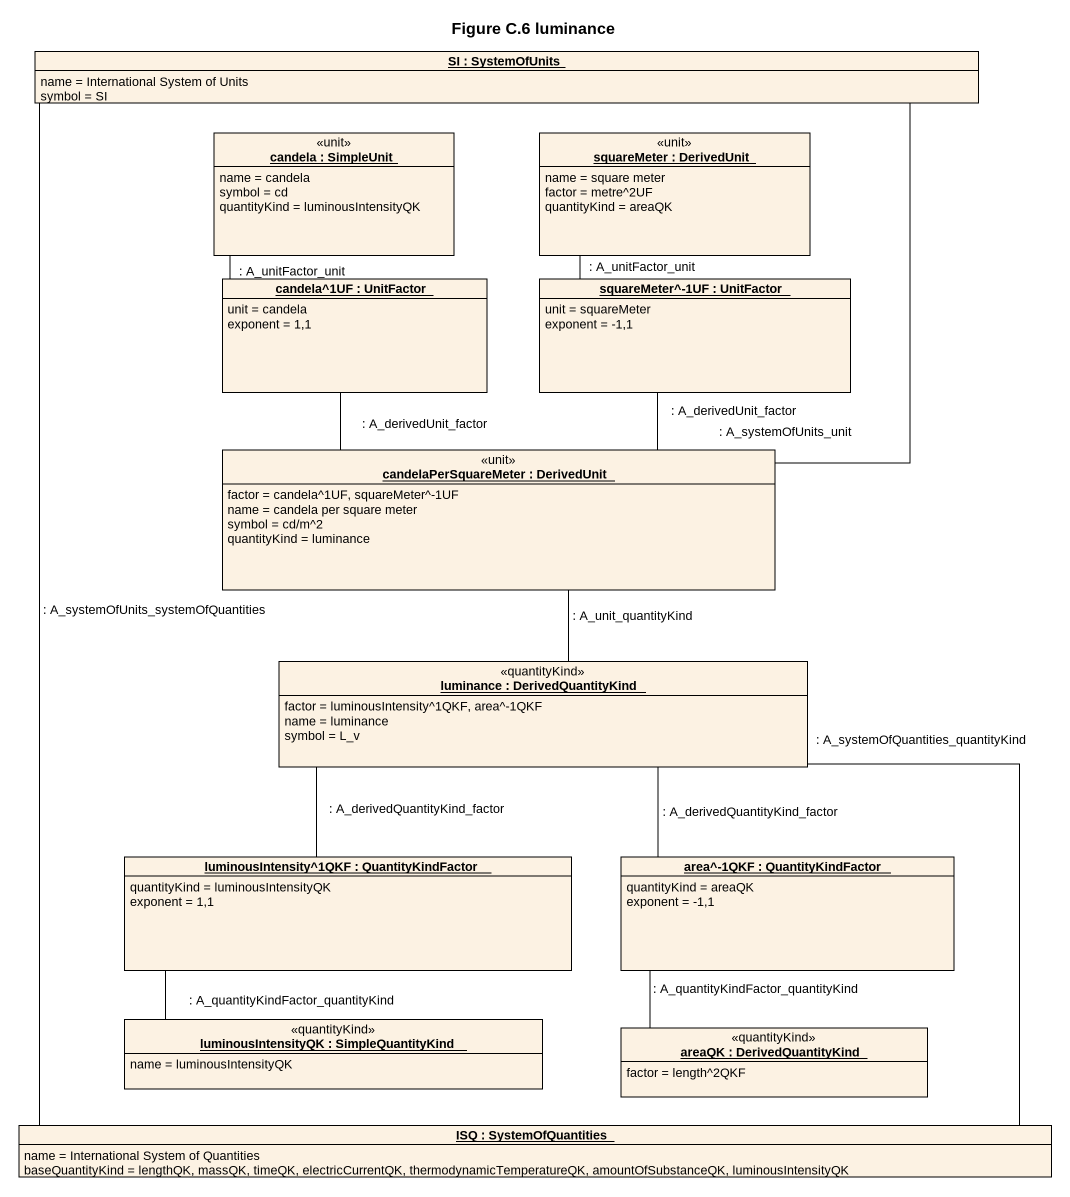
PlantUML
@startuml
title Figure C.6 luminance
hide circle
hide empty members
object "SI : SystemOfUnits" as SI {
  name = International System of Units
  symbol = SI
}
object "candela : SimpleUnit" as candela <<unit>> {
  name = candela
  symbol = cd
  quantityKind = luminousIntensityQK
}
object "squareMeter : DerivedUnit" as squareMeter <<unit>> {
  name = square meter
  factor = metre^2UF
  quantityKind = areaQK
}
object "candela^1UF : UnitFactor" as candela_1UF {
  unit = candela
  exponent = 1,1
}
object "squareMeter^-1UF : UnitFactor" as squareMeter_1UF {
  unit = squareMeter
  exponent = -1,1
}
object "candelaPerSquareMeter : DerivedUnit" as candelaPerSquareMeter <<unit>> {
  factor = candela^1UF, squareMeter^-1UF
  name = candela per square meter
  symbol = cd/m^2
  quantityKind = luminance
}
object "luminance : DerivedQuantityKind" as luminance <<quantityKind>> {
  factor = luminousIntensity^1QKF, area^-1QKF
  name = luminance
  symbol = L_v
}
object "luminousIntensity^1QKF : QuantityKindFactor" as luminousIntensity_1QKF {
  quantityKind = luminousIntensityQK
  exponent = 1,1
}
object "area^-1QKF : QuantityKindFactor" as area_1QKF {
  quantityKind = areaQK
  exponent = -1,1
}
object "luminousIntensityQK : SimpleQuantityKind" as luminousIntensityQK <<quantityKind>> {
  name = luminousIntensityQK
}
object "areaQK : DerivedQuantityKind" as areaQK <<quantityKind>> {
  factor = length^2QKF
}
object "ISQ : SystemOfQuantities" as ISQ {
  name = International System of Quantities
  baseQuantityKind = lengthQK, massQK, timeQK, electricCurrentQK, thermodynamicTemperatureQK, amountOfSubstanceQK, luminousIntensityQK
}
candela_1UF -up- candela : : A_unitFactor_unit
squareMeter_1UF -up- squareMeter : : A_unitFactor_unit
candelaPerSquareMeter -up- SI : : A_systemOfUnits_unit
candelaPerSquareMeter -up- candela_1UF : : A_derivedUnit_factor
candelaPerSquareMeter -up- squareMeter_1UF : : A_derivedUnit_factor
candelaPerSquareMeter -- luminance : : A_unit_quantityKind
luminance -- luminousIntensity_1QKF : : A_derivedQuantityKind_factor
luminance -- area_1QKF : : A_derivedQuantityKind_factor
luminance -- ISQ : : A_systemOfQuantities_quantityKind
luminousIntensity_1QKF -- luminousIntensityQK : : A_quantityKindFactor_quantityKind
area_1QKF -- areaQK : : A_quantityKindFactor_quantityKind
ISQ -up- SI : : A_systemOfUnits_systemOfQuantities
@enduml
